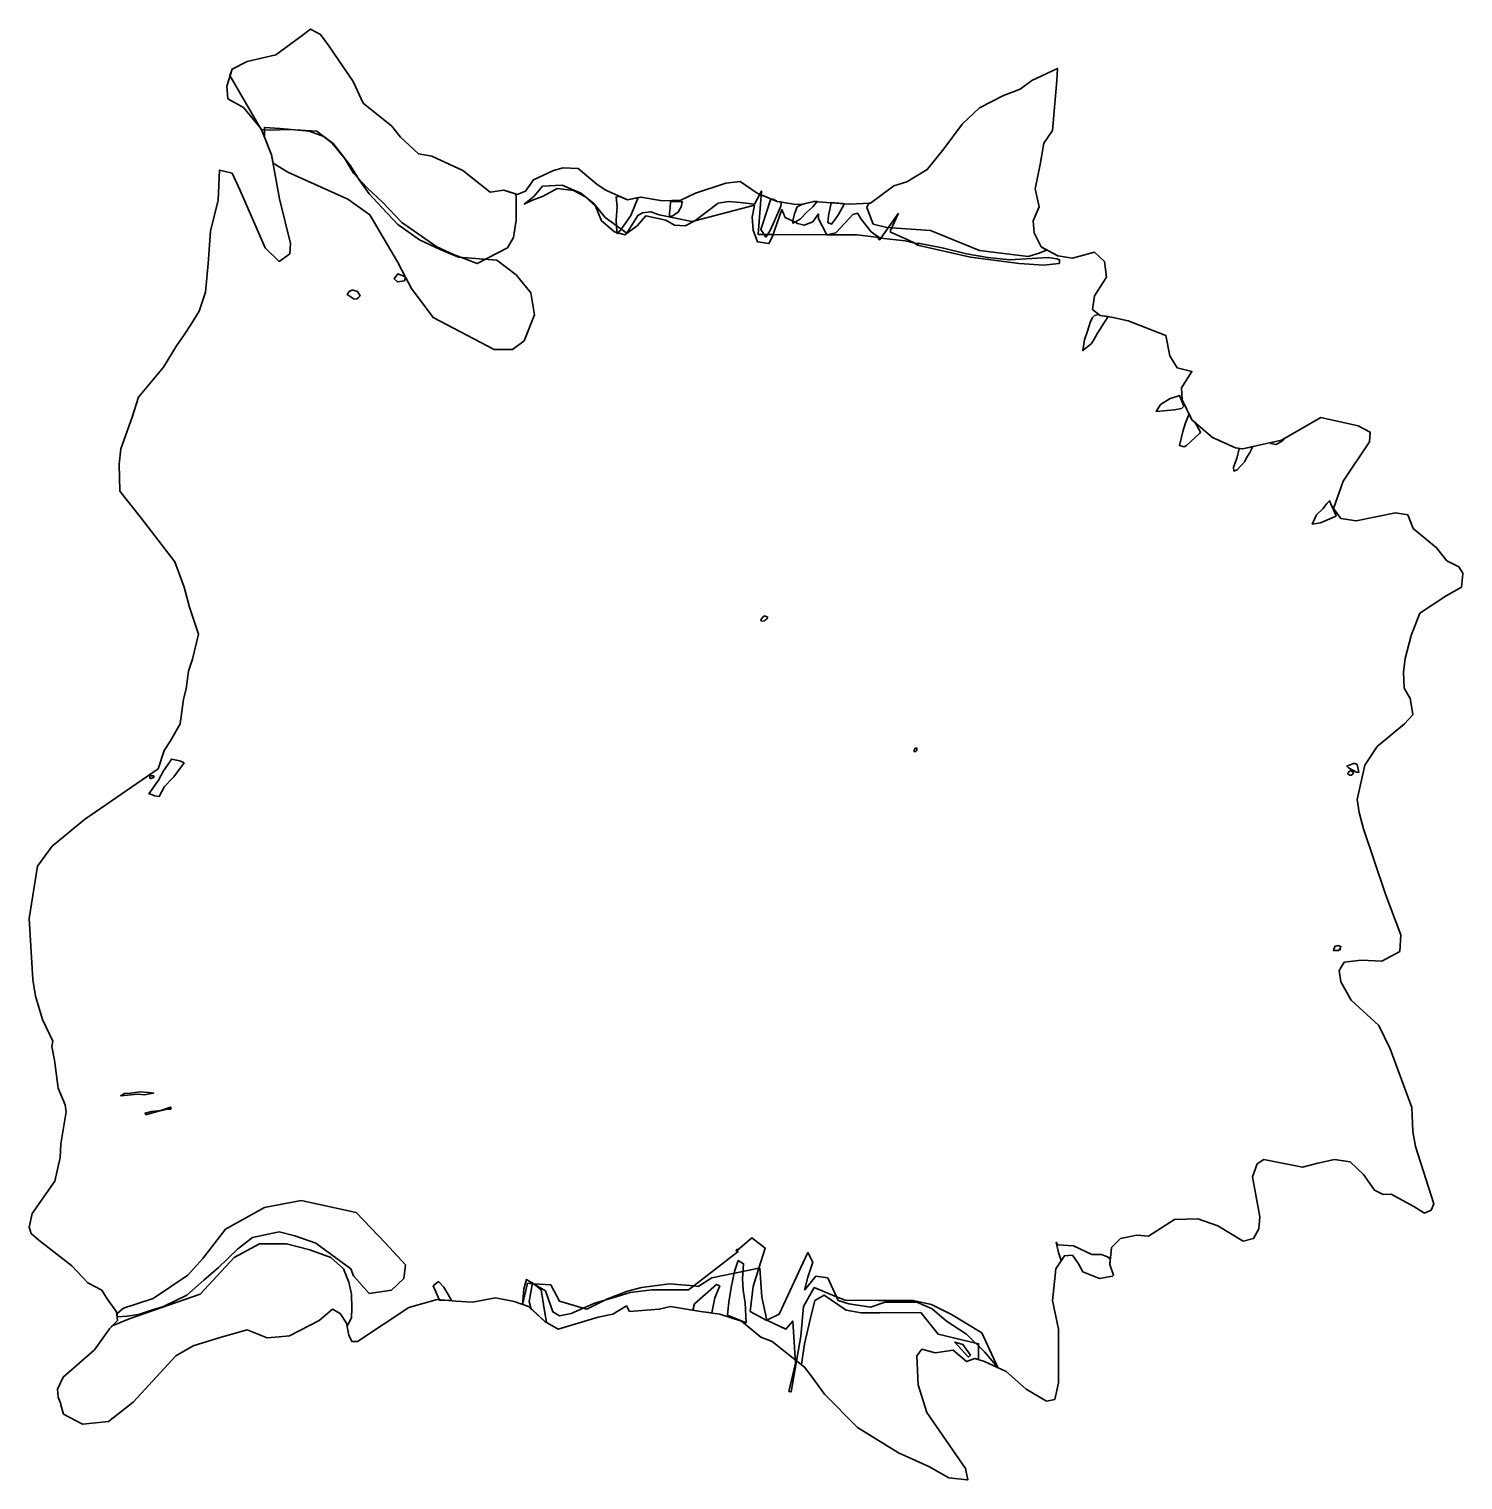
# Model space of a CAD drawing. Extents: x 0 to 2655, y -2685 to 0.
import ezdxf

# ---------------------------------------------------------------- set-up
doc = ezdxf.new("R2010")
doc.units = 0
doc.linetypes.add('Solid', pattern=[0])
for name, color, linetype in [('zone_0_q2', 7, 'Continuous'), ('zone_10_q2', 7, 'Continuous'), ('zone_11_q2', 7, 'Continuous'), ('zone_12_q2', 7, 'Continuous'), ('zone_13_q2', 7, 'Continuous'), ('zone_14_q2', 7, 'Continuous'), ('zone_15_q2', 7, 'Continuous'), ('zone_16_q2', 7, 'Continuous'), ('zone_17_q2', 7, 'Continuous'), ('zone_18_q2', 7, 'Continuous'), ('zone_19_q2', 7, 'Continuous'), ('zone_1_q2', 7, 'Continuous'), ('zone_20_q1', 7, 'Continuous'), ('zone_21_q1', 7, 'Continuous'), ('zone_22_q1', 7, 'Continuous'), ('zone_23_q1', 7, 'Continuous'), ('zone_24_q1', 7, 'Continuous'), ('zone_2_q2', 7, 'Continuous'), ('zone_3_q2', 7, 'Continuous'), ('zone_4_q2', 7, 'Continuous'), ('zone_5_q2', 7, 'Continuous'), ('zone_6_q2', 7, 'Continuous'), ('zone_7_q2', 7, 'Continuous'), ('zone_8_q1', 7, 'Continuous'), ('zone_9_q1', 7, 'Continuous')]:
    doc.layers.add(name, color=color, linetype=linetype)

msp = doc.modelspace()

# ---------------------------------------------------------------- linework, layer by layer
at = {"color": 0, "linetype": 'Solid', "lineweight": 35}
for points in [[(2655, -1008), (2652, -1033), (2624, -1049), (2575, -1081), (2559, -1122), (2548, -1165), (2545, -1190), (2546, -1220), (2557, -1239), (2562, -1268), (2562, -1269), (2547, -1286), (2496, -1328), (2473, -1362), (2459, -1426), (2463, -1450), (2471, -1480), (2489, -1535), (2512, -1603), (2540, -1676), (2538, -1707), (2505, -1725), (2467, -1723), (2435, -1727), (2426, -1742), (2429, -1763), (2448, -1797), (2499, -1844), (2520, -1887), (2560, -1996), (2562, -2040), (2567, -2068), (2601, -2174), (2596, -2186), (2584, -2191), (2564, -2179), (2522, -2156), (2507, -2157), (2491, -2149), (2471, -2120), (2446, -2096), (2417, -2092), (2386, -2099), (2358, -2106), (2286, -2092), (2274, -2100), (2265, -2124), (2279, -2198), (2277, -2220), (2267, -2238), (2248, -2243), (2201, -2215), (2164, -2202), (2121, -2203), (2073, -2234), (2051, -2232), (2021, -2238), (2004, -2255), (2001, -2286), (2008, -2306), (2006, -2308), (1982, -2312), (1951, -2300), (1943, -2285), (1932, -2269), (1917, -2270), (1901, -2294), (1895, -2353), (1906, -2406), (1906, -2505), (1899, -2536), (1884, -2539), (1846, -2517), (1809, -2484), (1769, -2466), (1751, -2460), (1736, -2466), (1711, -2445), (1678, -2450), (1653, -2443), (1644, -2455), (1646, -2509), (1662, -2560), (1734, -2664), (1738, -2685), (1737, -2685), (1703, -2681), (1666, -2660), (1610, -2635), (1534, -2588), (1473, -2526), (1450, -2495), (1436, -2476), (1376, -2429), (1355, -2421), (1319, -2391), (1279, -2378), (1243, -2373), (1188, -2364), (1167, -2369), (1112, -2373), (1106, -2363), (1081, -2378), (1054, -2384), (980, -2406), (955, -2392), (925, -2364), (898, -2355), (864, -2348), (821, -2356), (790, -2354), (756, -2351), (703, -2366), (608, -2429), (598, -2429), (592, -2417), (588, -2395), (576, -2377), (562, -2369), (537, -2390), (482, -2418), (463, -2420), (441, -2422), (404, -2407), (356, -2421), (304, -2437), (272, -2455), (193, -2541), (147, -2577), (99, -2582), (64, -2563), (59, -2546), (59, -2544), (54, -2532), (53, -2517), (63, -2495), (121, -2444), (149, -2405), (164, -2390), (162, -2374), (145, -2350), (135, -2334), (109, -2320), (79, -2289), (18, -2241), (4, -2229), (0, -2217), (6, -2192), (48, -2132), (58, -2088), (59, -2063), (69, -2004), (67, -1991), (54, -1960), (47, -1908), (42, -1883), (44, -1873), (25, -1833), (12, -1790), (7, -1759), (0, -1646), (16, -1549), (43, -1512), (103, -1463), (239, -1369), (250, -1335), (262, -1317), (280, -1286), (286, -1240), (291, -1221), (295, -1188), (303, -1166), (314, -1120), (297, -1070), (287, -1033), (270, -986), (208, -906), (168, -855), (167, -805), (170, -777), (191, -718), (203, -681), (249, -626), (273, -586), (287, -566), (300, -546), (315, -522), (327, -487), (332, -434), (336, -374), (350, -317), (353, -261), (376, -267), (391, -299), (437, -405), (463, -430), (483, -416), (484, -397), (464, -314), (449, -233), (430, -185), (397, -145), (368, -129), (366, -106), (376, -74), (404, -60), (457, -48), (503, -14), (521, 0), (540, -10), (555, -31), (600, -97), (619, -137), (672, -180), (688, -200), (721, -231), (746, -235), (803, -262), (854, -302), (879, -298), (904, -306), (919, -300), (934, -279), (971, -262), (989, -257), (1017, -258), (1052, -288), (1068, -298), (1108, -316), (1133, -311), (1173, -318), (1207, -317), (1234, -304), (1290, -285), (1317, -282), (1348, -304), (1385, -319), (1416, -324), (1429, -325), (1453, -319), (1518, -324), (1558, -322), (1601, -290), (1625, -283), (1663, -260), (1694, -222), (1728, -176), (1760, -146), (1804, -123), (1835, -111), (1857, -95), (1904, -73), (1903, -95), (1895, -188), (1879, -211), (1872, -251), (1863, -296), (1870, -329), (1859, -355), (1861, -377), (1874, -403), (1905, -420), (1932, -424), (1973, -413), (1991, -430), (1995, -459), (1973, -494), (1969, -519), (1983, -530), (2004, -533), (2035, -540), (2105, -567), (2112, -605), (2126, -627), (2153, -634), (2134, -664), (2135, -686), (2153, -723), (2191, -756), (2234, -775), (2247, -777), (2319, -761), (2392, -719), (2461, -734), (2483, -746), (2482, -764), (2433, -837), (2415, -887), (2429, -906), (2457, -910), (2530, -895), (2553, -899), (2563, -924), (2606, -960), (2625, -984), (2647, -995), (2655, -1007), (2655, -1008)], [(372, -86), (376, -74), (404, -60), (457, -48), (503, -14), (521, 0), (540, -10), (555, -31), (600, -97), (619, -137), (672, -180), (688, -200), (721, -231), (746, -235), (803, -262), (854, -302), (879, -298), (901, -305), (902, -310), (902, -324), (902, -354), (897, -386), (886, -405), (830, -434), (786, -417), (755, -403), (690, -358), (655, -321), (626, -294), (601, -267), (584, -239), (561, -211), (533, -189), (482, -186), (445, -187), (430, -186), (372, -86)], [(1555, -322), (1558, -322), (1601, -290), (1625, -283), (1663, -260), (1694, -222), (1728, -176), (1760, -146), (1804, -123), (1835, -111), (1857, -95), (1904, -73), (1903, -95), (1895, -188), (1879, -211), (1872, -251), (1863, -296), (1870, -329), (1859, -355), (1861, -377), (1874, -403), (1884, -409), (1870, -415), (1850, -421), (1760, -410), (1669, -373), (1588, -367), (1563, -361), (1551, -330), (1555, -322)], [(1092, -309), (1108, -316), (1128, -312), (1114, -345), (1097, -370), (1089, -379), (1088, -366), (1087, -353), (1089, -329), (1087, -311), (1092, -309)], [(1210, -319), (1209, -322), (1208, -328), (1202, -339), (1197, -342), (1192, -346), (1186, -347), (1186, -341), (1187, -331), (1188, -320), (1210, -319)], [(1378, -315), (1385, -319), (1393, -320), (1392, -328), (1380, -355), (1372, -373), (1364, -385), (1355, -371), (1358, -362), (1366, -337), (1372, -318), (1373, -316), (1378, -315)], [(1431, -325), (1453, -319), (1459, -319), (1451, -329), (1440, -339), (1428, -352), (1414, -359), (1414, -355), (1417, -342), (1422, -329), (1431, -325)], [(1485, -321), (1506, -323), (1509, -324), (1499, -343), (1493, -351), (1486, -361), (1479, -358), (1480, -346), (1484, -328), (1485, -321)], [(1980, -528), (1983, -530), (1998, -532), (1987, -549), (1978, -563), (1972, -574), (1967, -582), (1951, -595), (1954, -575), (1960, -559), (1965, -543), (1969, -534), (1973, -530), (1980, -528)], [(2138, -698), (2134, -702), (2121, -705), (2087, -708), (2095, -695), (2113, -684), (2125, -680), (2130, -678), (2138, -698)], [(2148, -712), (2153, -723), (2159, -728), (2169, -746), (2168, -748), (2143, -771), (2139, -773), (2130, -771), (2136, -745), (2141, -729), (2148, -712)], [(2241, -776), (2247, -777), (2266, -773), (2265, -774), (2260, -785), (2255, -792), (2251, -800), (2237, -816), (2231, -818), (2230, -811), (2233, -803), (2237, -792), (2240, -779), (2241, -776)], [(2298, -766), (2319, -761), (2324, -758), (2321, -762), (2309, -769), (2299, -767), (2298, -766)], [(2420, -901), (2417, -903), (2391, -914), (2376, -916), (2384, -899), (2396, -887), (2403, -878), (2408, -873), (2420, -901)], [(287, -1358), (286, -1360), (280, -1368), (268, -1384), (265, -1387), (251, -1402), (241, -1420), (233, -1419), (225, -1416), (222, -1415), (225, -1411), (240, -1390), (249, -1373), (261, -1356), (264, -1351), (279, -1354), (287, -1358)], [(2462, -1376), (2458, -1375), (2443, -1367), (2440, -1364), (2452, -1359), (2455, -1359), (2459, -1361), (2462, -1376)], [(230, -1386), (230, -1385), (226, -1387), (225, -1387), (224, -1386), (224, -1384), (224, -1383), (225, -1382), (227, -1382), (231, -1382), (231, -1383), (231, -1385), (230, -1386)], [(2450, -1373), (2452, -1376), (2451, -1378), (2451, -1379), (2448, -1381), (2447, -1381), (2445, -1381), (2444, -1380), (2442, -1378), (2442, -1377), (2443, -1376), (2444, -1374), (2446, -1373), (2447, -1373), (2448, -1373), (2449, -1374), (2450, -1373)], [(2427, -1702), (2425, -1705), (2415, -1705), (2418, -1698), (2424, -1696), (2429, -1698), (2427, -1704), (2427, -1702)], [(589, -2400), (588, -2395), (576, -2377), (562, -2369), (537, -2390), (482, -2418), (463, -2420), (441, -2422), (404, -2407), (356, -2421), (304, -2437), (272, -2455), (193, -2541), (147, -2577), (99, -2582), (64, -2563), (59, -2546), (59, -2544), (54, -2532), (53, -2517), (63, -2495), (121, -2444), (149, -2405), (154, -2400), (187, -2386), (317, -2341), (380, -2273), (427, -2248), (477, -2248), (520, -2259), (559, -2273), (582, -2294), (592, -2319), (597, -2341), (598, -2367), (597, -2385), (590, -2398), (589, -2400)], [(2002, -2276), (2001, -2286), (2008, -2306), (2006, -2308), (1982, -2312), (1951, -2300), (1943, -2285), (1932, -2269), (1917, -2270), (1911, -2279), (1906, -2264), (1902, -2245), (1905, -2250), (1934, -2252), (1968, -2268), (1986, -2268), (1992, -2270), (1997, -2272), (2002, -2276)], [(1293, -2380), (1294, -2373), (1296, -2356), (1300, -2329), (1306, -2299), (1313, -2279), (1323, -2285), (1321, -2313), (1322, -2334), (1326, -2357), (1328, -2394), (1293, -2380)], [(782, -2353), (760, -2352), (748, -2326), (758, -2318), (768, -2328), (776, -2342), (782, -2353)], [(958, -2393), (955, -2392), (931, -2369), (930, -2369), (926, -2355), (932, -2320), (948, -2333), (955, -2376), (958, -2393)], [(1264, -2376), (1243, -2373), (1229, -2371), (1232, -2359), (1273, -2323), (1279, -2326), (1270, -2348), (1264, -2376)], [(1758, -2462), (1751, -2460), (1736, -2466), (1711, -2445), (1678, -2450), (1653, -2443), (1644, -2455), (1646, -2509), (1662, -2560), (1734, -2664), (1738, -2685), (1737, -2685), (1703, -2681), (1666, -2660), (1610, -2635), (1534, -2588), (1473, -2526), (1450, -2495), (1436, -2476), (1430, -2471), (1436, -2433), (1446, -2388), (1455, -2353), (1472, -2343), (1513, -2371), (1541, -2376), (1575, -2376), (1651, -2375), (1683, -2415), (1758, -2433), (1758, -2462)], [(1740, -2457), (1739, -2457), (1714, -2430), (1729, -2434), (1743, -2454), (1740, -2457)]]:
    msp.add_lwpolyline(points, close=True, dxfattribs=at)
at = {"layer": 'zone_0_q2', "color": 2, "linetype": 'Solid', "lineweight": 35}
msp.add_lwpolyline([(1343, -324), (1344, -323), (1356, -300), (1350, -380), (1378, -380), (1377, -383), (1370, -397), (1349, -394), (1341, -372), (1339, -348), (1343, -326), (1233, -355), (1276, -322), (1296, -319), (1317, -321), (1343, -324)], close=True, dxfattribs=at)
at = {"layer": 'zone_10_q2', "color": 2, "linetype": 'Solid', "lineweight": 35}
msp.add_lwpolyline([(914, -2361), (916, -2331), (921, -2314), (934, -2322), (923, -2321), (914, -2361)], close=True, dxfattribs=at)
at = {"layer": 'zone_11_q2', "color": 2, "linetype": 'Solid', "lineweight": 35}
msp.add_lwpolyline([(934, -2322), (966, -2324), (982, -2354), (1026, -2367), (1004, -2377), (982, -2381), (970, -2374), (956, -2335), (934, -2322)], close=True, dxfattribs=at)
at = {"layer": 'zone_12_q2', "color": 2, "linetype": 'Solid', "lineweight": 35}
msp.add_lwpolyline([(1049, -2357), (1066, -2352), (1033, -2369), (1026, -2367), (1049, -2357)], close=True, dxfattribs=at)
at = {"layer": 'zone_13_q2', "color": 2, "linetype": 'Solid', "lineweight": 35}
msp.add_lwpolyline([(1066, -2352), (1068, -2351), (1106, -2336), (1134, -2329), (1186, -2322), (1231, -2326), (1221, -2333), (1153, -2333), (1113, -2338), (1081, -2348), (1066, -2352)], close=True, dxfattribs=at)
at = {"layer": 'zone_14_q2', "color": 2, "linetype": 'Solid', "lineweight": 35}
msp.add_lwpolyline([(1310, -2262), (1309, -2260), (1312, -2258), (1313, -2259), (1310, -2262)], close=True, dxfattribs=at)
at = {"layer": 'zone_15_q2', "color": 2, "linetype": 'Solid', "lineweight": 35}
msp.add_lwpolyline([(1313, -2262), (1312, -2260), (1338, -2237), (1363, -2256), (1351, -2293), (1264, -2311), (1239, -2327), (1231, -2326), (1313, -2262)], close=True, dxfattribs=at)
at = {"layer": 'zone_16_q2', "color": 2, "linetype": 'Solid', "lineweight": 35}
msp.add_lwpolyline([(1351, -2293), (1353, -2293), (1357, -2347), (1366, -2389), (1365, -2389), (1335, -2373), (1341, -2327), (1351, -2293)], close=True, dxfattribs=at)
at = {"layer": 'zone_17_q2', "color": 2, "linetype": 'Solid', "lineweight": 35}
msp.add_lwpolyline([(1232, -355), (1227, -356), (1167, -344), (1151, -338), (1136, -340), (1127, -345), (1107, -378), (1067, -349), (1046, -323), (1022, -304), (987, -289), (951, -291), (935, -309), (917, -324), (932, -317), (952, -309), (978, -295), (1008, -299), (1029, -310), (1049, -328), (1060, -355), (1084, -375), (1103, -381), (1126, -364), (1142, -346), (1179, -354), (1195, -363), (1215, -364), (1233, -355), (1232, -355)], close=True, dxfattribs=at)
at = {"layer": 'zone_18_q2', "color": 2, "linetype": 'Solid', "lineweight": 35}
msp.add_lwpolyline([(452, -248), (449, -233), (436, -200), (436, -182), (465, -184), (519, -189), (546, -199), (563, -212), (577, -229), (595, -253), (611, -279), (630, -305), (654, -331), (683, -362), (723, -390), (761, -408), (795, -422), (866, -428), (902, -455), (929, -488), (936, -529), (917, -577), (895, -593), (861, -593), (748, -534), (708, -480), (697, -459), (682, -431), (631, -344), (590, -315), (479, -265), (452, -248)], close=True, dxfattribs=at)
at = {"layer": 'zone_19_q2', "color": 2, "linetype": 'Solid', "lineweight": 35}
msp.add_lwpolyline([(163, -2383), (163, -2377), (175, -2367), (230, -2349), (294, -2306), (322, -2275), (364, -2221), (436, -2181), (504, -2168), (606, -2190), (660, -2247), (697, -2287), (694, -2312), (671, -2334), (630, -2340), (601, -2307), (596, -2294), (531, -2247), (492, -2233), (463, -2226), (414, -2236), (386, -2258), (351, -2292), (324, -2315), (292, -2343), (249, -2364), (227, -2371), (203, -2379), (182, -2382), (164, -2383), (163, -2383)], close=True, dxfattribs=at)
at = {"layer": 'zone_1_q2', "color": 2, "linetype": 'Solid', "lineweight": 35}
msp.add_lwpolyline([(1380, -373), (1394, -334), (1400, -349), (1420, -358), (1423, -360), (1435, -363), (1451, -357), (1462, -342), (1462, -351), (1477, -381), (1378, -380), (1380, -373)], close=True, dxfattribs=at)
at = {"layer": 'zone_20_q1', "color": 40, "linetype": 'Solid', "lineweight": 35}
msp.add_lwpolyline([(206, -1967), (221, -1968), (231, -1969), (226, -1970), (214, -1972), (201, -1971), (170, -1974), (177, -1970), (188, -1969), (206, -1967)], close=True, dxfattribs=at)
at = {"layer": 'zone_21_q1', "color": 40, "linetype": 'Solid', "lineweight": 35}
msp.add_lwpolyline([(263, -1999), (256, -1999), (246, -2001), (242, -2002), (262, -1995), (263, -1999)], close=True, dxfattribs=at)
at = {"layer": 'zone_22_q1', "color": 40, "linetype": 'Solid', "lineweight": 35}
msp.add_lwpolyline([(216, -2009), (215, -2006), (227, -2003), (239, -2002), (242, -2002), (216, -2009)], close=True, dxfattribs=at)
at = {"layer": 'zone_23_q1', "color": 40, "linetype": 'Solid', "lineweight": 35}
msp.add_lwpolyline([(593, -486), (598, -483), (600, -483), (608, -486), (613, -494), (610, -497), (607, -499), (602, -500), (589, -491), (593, -486)], close=True, dxfattribs=at)
at = {"layer": 'zone_24_q1', "color": 40, "linetype": 'Solid', "lineweight": 35}
msp.add_lwpolyline([(695, -466), (682, -468), (676, -462), (683, -453), (691, -456), (697, -459), (695, -466)], close=True, dxfattribs=at)
at = {"layer": 'zone_2_q2', "color": 2, "linetype": 'Solid', "lineweight": 35}
msp.add_lwpolyline([(1494, -377), (1519, -350), (1525, -343), (1534, -341), (1541, -352), (1559, -375), (1574, -386), (1533, -381), (1477, -381), (1494, -377)], close=True, dxfattribs=at)
at = {"layer": 'zone_3_q2', "color": 2, "linetype": 'Solid', "lineweight": 35}
msp.add_lwpolyline([(1575, -385), (1577, -387), (1575, -390), (1572, -388), (1575, -385)], close=True, dxfattribs=at)
at = {"layer": 'zone_4_q2', "color": 2, "linetype": 'Solid', "lineweight": 35}
msp.add_lwpolyline([(1610, -341), (1595, -373), (1595, -376), (1598, -377), (1627, -390), (1640, -396), (1622, -392), (1577, -387), (1610, -341)], close=True, dxfattribs=at)
at = {"layer": 'zone_5_q2', "color": 2, "linetype": 'Solid', "lineweight": 35}
msp.add_lwpolyline([(1645, -400), (1641, -397), (1640, -396), (1643, -397), (1647, -398), (1646, -396), (1691, -405), (1736, -416), (1775, -423), (1816, -427), (1887, -423), (1903, -425), (1908, -427), (1908, -433), (1907, -434), (1879, -437), (1833, -434), (1743, -422), (1645, -400)], close=True, dxfattribs=at)
at = {"layer": 'zone_6_q2', "color": 2, "linetype": 'Solid', "lineweight": 35}
msp.add_lwpolyline([(1436, -2334), (1457, -2308), (1479, -2311), (1495, -2346), (1454, -2329), (1434, -2364), (1429, -2419), (1411, -2522), (1407, -2521), (1419, -2469), (1414, -2391), (1401, -2406), (1366, -2389), (1389, -2378), (1429, -2292), (1442, -2264), (1451, -2282), (1442, -2310), (1436, -2334)], close=True, dxfattribs=at)
at = {"layer": 'zone_7_q2', "color": 2, "linetype": 'Solid', "lineweight": 35}
msp.add_lwpolyline([(1511, -2352), (1572, -2353), (1612, -2353), (1637, -2353), (1671, -2360), (1708, -2379), (1764, -2413), (1794, -2477), (1769, -2448), (1736, -2415), (1699, -2391), (1672, -2368), (1644, -2356), (1585, -2356), (1558, -2365), (1538, -2362), (1518, -2359), (1498, -2353), (1495, -2346), (1511, -2352)], close=True, dxfattribs=at)
at = {"layer": 'zone_8_q1', "color": 40, "linetype": 'Solid', "lineweight": 35}
msp.add_lwpolyline([(1638, -1337), (1641, -1331), (1642, -1331), (1644, -1331), (1644, -1335), (1642, -1337), (1641, -1337), (1638, -1337)], close=True, dxfattribs=at)
at = {"layer": 'zone_9_q1', "color": 40, "linetype": 'Solid', "lineweight": 35}
msp.add_lwpolyline([(1356, -1096), (1355, -1093), (1358, -1089), (1362, -1086), (1365, -1087), (1367, -1088), (1367, -1090), (1363, -1094), (1362, -1095), (1356, -1096)], close=True, dxfattribs=at)

doc.saveas('drawing.dxf')
